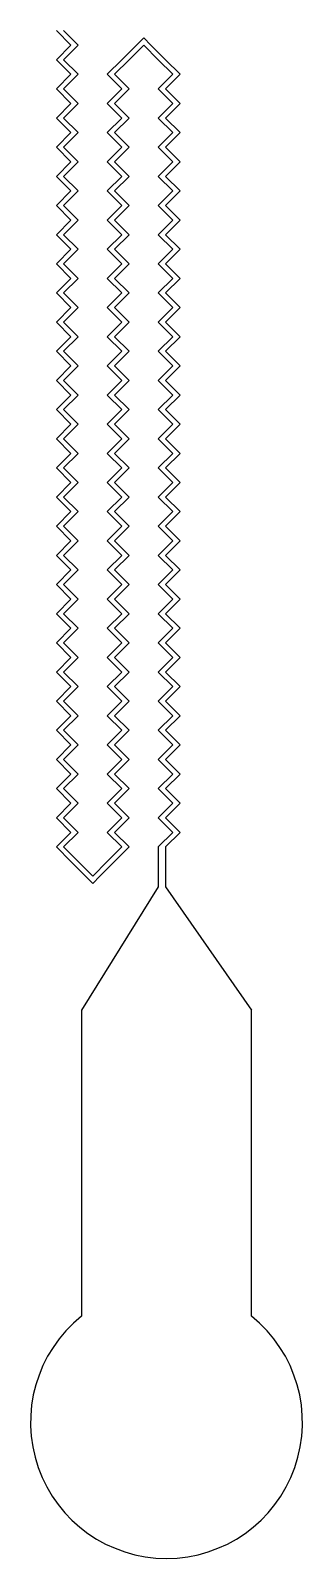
# Model space of a CAD drawing. Header units: millimetres. Extents: x -11718 to 32713, y -13383 to 10646.
# Drawn here: x -2995 to -1395, y -11152 to -2169 of the extents above; entities that cross this region are included whole.
import ezdxf

# ---------------------------------------------------------------- set-up
doc = ezdxf.new("R2010")
doc.units = ezdxf.units.MM
doc.layers.get('0').update_dxf_attribs({"linetype": 'CONTINUOUS', "true_color": 0xffffff})

msp = doc.modelspace()

# ---------------------------------------------------------------- linework, layer by layer
at = {"linetype": 'Continuous'}
for points in [[(-2842.2, -2169.3), (-2756.5, -2255)], [(-2842.2, -2169.3), (-2756.5, -2255)], [(-2842.2, -2169.3), (-2756.5, -2255)], [(-2714.1, -2255), (-2799.8, -2169.3)], [(-2714.1, -2255), (-2799.8, -2169.3)], [(-2714.1, -2255), (-2799.8, -2169.3)], [(-2371.2, -2255), (-2328.8, -2212.5)], [(-2371.2, -2255), (-2328.8, -2212.5)], [(-2371.2, -2255), (-2328.8, -2212.5)], [(-2328.8, -2212.5), (-2286.4, -2255)], [(-2328.8, -2212.5), (-2286.4, -2255)], [(-2328.8, -2212.5), (-2286.4, -2255)], [(-2756.5, -2255), (-2842.2, -2340.7)], [(-2756.5, -2255), (-2842.2, -2340.7)], [(-2756.5, -2255), (-2842.2, -2340.7)], [(-2799.8, -2340.7), (-2714.1, -2255)], [(-2799.8, -2340.7), (-2714.1, -2255)], [(-2799.8, -2340.7), (-2714.1, -2255)], [(-2456.9, -2340.7), (-2371.2, -2255)], [(-2456.9, -2340.7), (-2371.2, -2255)], [(-2456.9, -2340.7), (-2371.2, -2255)], [(-2328.8, -2255), (-2414.5, -2340.7)], [(-2328.8, -2255), (-2414.5, -2340.7)], [(-2328.8, -2255), (-2414.5, -2340.7)], [(-2243.1, -2340.7), (-2328.8, -2255)], [(-2243.1, -2340.7), (-2328.8, -2255)], [(-2243.1, -2340.7), (-2328.8, -2255)], [(-2286.4, -2255), (-2200.7, -2340.7)], [(-2286.4, -2255), (-2200.7, -2340.7)], [(-2286.4, -2255), (-2200.7, -2340.7)], [(-2842.2, -2340.7), (-2756.5, -2426.4)], [(-2842.2, -2340.7), (-2756.5, -2426.4)], [(-2842.2, -2340.7), (-2756.5, -2426.4)], [(-2714.1, -2426.4), (-2799.8, -2340.7)], [(-2714.1, -2426.4), (-2799.8, -2340.7)], [(-2714.1, -2426.4), (-2799.8, -2340.7)], [(-2542.7, -2426.4), (-2456.9, -2340.7)], [(-2542.7, -2426.4), (-2456.9, -2340.7)], [(-2542.7, -2426.4), (-2456.9, -2340.7)], [(-2414.5, -2340.7), (-2500.2, -2426.4)], [(-2414.5, -2340.7), (-2500.2, -2426.4)], [(-2414.5, -2340.7), (-2500.2, -2426.4)], [(-2243.1, -2340.7), (-2157.4, -2426.4)], [(-2243.1, -2340.7), (-2157.4, -2426.4)], [(-2243.1, -2340.7), (-2157.4, -2426.4)], [(-2114.9, -2426.4), (-2200.7, -2340.7)], [(-2114.9, -2426.4), (-2200.7, -2340.7)], [(-2114.9, -2426.4), (-2200.7, -2340.7)], [(-2756.5, -2426.4), (-2842.2, -2512.1)], [(-2756.5, -2426.4), (-2842.2, -2512.1)], [(-2756.5, -2426.4), (-2842.2, -2512.1)], [(-2842.2, -2512.1), (-2756.5, -2597.8)], [(-2842.2, -2512.1), (-2756.5, -2597.8)], [(-2842.2, -2512.1), (-2756.5, -2597.8)], [(-2799.8, -2512.1), (-2714.1, -2426.4)], [(-2799.8, -2512.1), (-2714.1, -2426.4)], [(-2799.8, -2512.1), (-2714.1, -2426.4)], [(-2714.1, -2597.8), (-2799.8, -2512.1)], [(-2714.1, -2597.8), (-2799.8, -2512.1)], [(-2714.1, -2597.8), (-2799.8, -2512.1)], [(-2542.7, -2426.4), (-2456.9, -2512.1)], [(-2542.7, -2426.4), (-2456.9, -2512.1)], [(-2542.7, -2426.4), (-2456.9, -2512.1)], [(-2456.9, -2512.1), (-2542.7, -2597.8)], [(-2456.9, -2512.1), (-2542.7, -2597.8)], [(-2456.9, -2512.1), (-2542.7, -2597.8)], [(-2414.5, -2512.1), (-2500.2, -2426.4)], [(-2414.5, -2512.1), (-2500.2, -2426.4)], [(-2414.5, -2512.1), (-2500.2, -2426.4)], [(-2500.2, -2597.8), (-2414.5, -2512.1)], [(-2500.2, -2597.8), (-2414.5, -2512.1)], [(-2500.2, -2597.8), (-2414.5, -2512.1)], [(-2157.4, -2426.4), (-2243.1, -2512.1)], [(-2157.4, -2426.4), (-2243.1, -2512.1)], [(-2157.4, -2426.4), (-2243.1, -2512.1)], [(-2243.1, -2512.1), (-2157.4, -2597.8)], [(-2243.1, -2512.1), (-2157.4, -2597.8)], [(-2243.1, -2512.1), (-2157.4, -2597.8)], [(-2200.7, -2512.1), (-2114.9, -2426.4)], [(-2200.7, -2512.1), (-2114.9, -2426.4)], [(-2200.7, -2512.1), (-2114.9, -2426.4)], [(-2114.9, -2597.8), (-2200.7, -2512.1)], [(-2114.9, -2597.8), (-2200.7, -2512.1)], [(-2114.9, -2597.8), (-2200.7, -2512.1)], [(-2756.5, -2597.8), (-2842.2, -2683.5)], [(-2756.5, -2597.8), (-2842.2, -2683.5)], [(-2756.5, -2597.8), (-2842.2, -2683.5)], [(-2799.8, -2683.5), (-2714.1, -2597.8)], [(-2799.8, -2683.5), (-2714.1, -2597.8)], [(-2799.8, -2683.5), (-2714.1, -2597.8)], [(-2542.7, -2597.8), (-2456.9, -2683.5)], [(-2542.7, -2597.8), (-2456.9, -2683.5)], [(-2542.7, -2597.8), (-2456.9, -2683.5)], [(-2414.5, -2683.5), (-2500.2, -2597.8)], [(-2414.5, -2683.5), (-2500.2, -2597.8)], [(-2414.5, -2683.5), (-2500.2, -2597.8)], [(-2157.4, -2597.8), (-2243.1, -2683.5)], [(-2157.4, -2597.8), (-2243.1, -2683.5)], [(-2157.4, -2597.8), (-2243.1, -2683.5)], [(-2200.7, -2683.5), (-2114.9, -2597.8)], [(-2200.7, -2683.5), (-2114.9, -2597.8)], [(-2200.7, -2683.5), (-2114.9, -2597.8)], [(-2842.2, -2683.5), (-2756.5, -2769.3)], [(-2842.2, -2683.5), (-2756.5, -2769.3)], [(-2842.2, -2683.5), (-2756.5, -2769.3)], [(-2714.1, -2769.3), (-2799.8, -2683.5)], [(-2714.1, -2769.3), (-2799.8, -2683.5)], [(-2714.1, -2769.3), (-2799.8, -2683.5)], [(-2456.9, -2683.5), (-2542.7, -2769.3)], [(-2456.9, -2683.5), (-2542.7, -2769.3)], [(-2456.9, -2683.5), (-2542.7, -2769.3)], [(-2500.2, -2769.3), (-2414.5, -2683.5)], [(-2500.2, -2769.3), (-2414.5, -2683.5)], [(-2500.2, -2769.3), (-2414.5, -2683.5)], [(-2243.1, -2683.5), (-2157.4, -2769.3)], [(-2243.1, -2683.5), (-2157.4, -2769.3)], [(-2243.1, -2683.5), (-2157.4, -2769.3)], [(-2114.9, -2769.3), (-2200.7, -2683.5)], [(-2114.9, -2769.3), (-2200.7, -2683.5)], [(-2114.9, -2769.3), (-2200.7, -2683.5)], [(-2756.5, -2769.3), (-2842.2, -2855)], [(-2756.5, -2769.3), (-2842.2, -2855)], [(-2756.5, -2769.3), (-2842.2, -2855)], [(-2799.8, -2855), (-2714.1, -2769.3)], [(-2799.8, -2855), (-2714.1, -2769.3)], [(-2799.8, -2855), (-2714.1, -2769.3)], [(-2542.7, -2769.3), (-2456.9, -2855)], [(-2542.7, -2769.3), (-2456.9, -2855)], [(-2542.7, -2769.3), (-2456.9, -2855)], [(-2414.5, -2855), (-2500.2, -2769.3)], [(-2414.5, -2855), (-2500.2, -2769.3)], [(-2414.5, -2855), (-2500.2, -2769.3)], [(-2157.4, -2769.3), (-2243.1, -2855)], [(-2157.4, -2769.3), (-2243.1, -2855)], [(-2157.4, -2769.3), (-2243.1, -2855)], [(-2200.7, -2855), (-2114.9, -2769.3)], [(-2200.7, -2855), (-2114.9, -2769.3)], [(-2200.7, -2855), (-2114.9, -2769.3)], [(-2842.2, -2855), (-2756.5, -2940.7)], [(-2842.2, -2855), (-2756.5, -2940.7)], [(-2842.2, -2855), (-2756.5, -2940.7)], [(-2714.1, -2940.7), (-2799.8, -2855)], [(-2714.1, -2940.7), (-2799.8, -2855)], [(-2714.1, -2940.7), (-2799.8, -2855)], [(-2456.9, -2855), (-2542.7, -2940.7)], [(-2456.9, -2855), (-2542.7, -2940.7)], [(-2456.9, -2855), (-2542.7, -2940.7)], [(-2500.2, -2940.7), (-2414.5, -2855)], [(-2500.2, -2940.7), (-2414.5, -2855)], [(-2500.2, -2940.7), (-2414.5, -2855)], [(-2243.1, -2855), (-2157.4, -2940.7)], [(-2243.1, -2855), (-2157.4, -2940.7)], [(-2243.1, -2855), (-2157.4, -2940.7)], [(-2114.9, -2940.7), (-2200.7, -2855)], [(-2114.9, -2940.7), (-2200.7, -2855)], [(-2114.9, -2940.7), (-2200.7, -2855)], [(-2756.5, -2940.7), (-2842.2, -3026.4)], [(-2756.5, -2940.7), (-2842.2, -3026.4)], [(-2756.5, -2940.7), (-2842.2, -3026.4)], [(-2799.8, -3026.4), (-2714.1, -2940.7)], [(-2799.8, -3026.4), (-2714.1, -2940.7)], [(-2799.8, -3026.4), (-2714.1, -2940.7)], [(-2542.7, -2940.7), (-2456.9, -3026.4)], [(-2542.7, -2940.7), (-2456.9, -3026.4)], [(-2542.7, -2940.7), (-2456.9, -3026.4)], [(-2414.5, -3026.4), (-2500.2, -2940.7)], [(-2414.5, -3026.4), (-2500.2, -2940.7)], [(-2414.5, -3026.4), (-2500.2, -2940.7)], [(-2157.4, -2940.7), (-2243.1, -3026.4)], [(-2157.4, -2940.7), (-2243.1, -3026.4)], [(-2157.4, -2940.7), (-2243.1, -3026.4)], [(-2200.7, -3026.4), (-2114.9, -2940.7)], [(-2200.7, -3026.4), (-2114.9, -2940.7)], [(-2200.7, -3026.4), (-2114.9, -2940.7)], [(-2842.2, -3026.4), (-2756.5, -3112.1)], [(-2842.2, -3026.4), (-2756.5, -3112.1)], [(-2842.2, -3026.4), (-2756.5, -3112.1)], [(-2714.1, -3112.1), (-2799.8, -3026.4)], [(-2714.1, -3112.1), (-2799.8, -3026.4)], [(-2714.1, -3112.1), (-2799.8, -3026.4)], [(-2456.9, -3026.4), (-2542.7, -3112.1)], [(-2456.9, -3026.4), (-2542.7, -3112.1)], [(-2456.9, -3026.4), (-2542.7, -3112.1)], [(-2500.2, -3112.1), (-2414.5, -3026.4)], [(-2500.2, -3112.1), (-2414.5, -3026.4)], [(-2500.2, -3112.1), (-2414.5, -3026.4)], [(-2243.1, -3026.4), (-2157.4, -3112.1)], [(-2243.1, -3026.4), (-2157.4, -3112.1)], [(-2243.1, -3026.4), (-2157.4, -3112.1)], [(-2114.9, -3112.1), (-2200.7, -3026.4)], [(-2114.9, -3112.1), (-2200.7, -3026.4)], [(-2114.9, -3112.1), (-2200.7, -3026.4)], [(-2756.5, -3112.1), (-2842.2, -3197.8)], [(-2756.5, -3112.1), (-2842.2, -3197.8)], [(-2756.5, -3112.1), (-2842.2, -3197.8)], [(-2799.8, -3197.8), (-2714.1, -3112.1)], [(-2799.8, -3197.8), (-2714.1, -3112.1)], [(-2799.8, -3197.8), (-2714.1, -3112.1)], [(-2542.7, -3112.1), (-2456.9, -3197.8)], [(-2542.7, -3112.1), (-2456.9, -3197.8)], [(-2542.7, -3112.1), (-2456.9, -3197.8)], [(-2414.5, -3197.8), (-2500.2, -3112.1)], [(-2414.5, -3197.8), (-2500.2, -3112.1)], [(-2414.5, -3197.8), (-2500.2, -3112.1)], [(-2157.4, -3112.1), (-2243.1, -3197.8)], [(-2157.4, -3112.1), (-2243.1, -3197.8)], [(-2157.4, -3112.1), (-2243.1, -3197.8)], [(-2200.7, -3197.8), (-2114.9, -3112.1)], [(-2200.7, -3197.8), (-2114.9, -3112.1)], [(-2200.7, -3197.8), (-2114.9, -3112.1)], [(-2842.2, -3197.8), (-2756.5, -3283.5)], [(-2842.2, -3197.8), (-2756.5, -3283.5)], [(-2842.2, -3197.8), (-2756.5, -3283.5)], [(-2714.1, -3283.5), (-2799.8, -3197.8)], [(-2714.1, -3283.5), (-2799.8, -3197.8)], [(-2714.1, -3283.5), (-2799.8, -3197.8)], [(-2456.9, -3197.8), (-2542.7, -3283.5)], [(-2456.9, -3197.8), (-2542.7, -3283.5)], [(-2456.9, -3197.8), (-2542.7, -3283.5)], [(-2500.2, -3283.5), (-2414.5, -3197.8)], [(-2500.2, -3283.5), (-2414.5, -3197.8)], [(-2500.2, -3283.5), (-2414.5, -3197.8)], [(-2243.1, -3197.8), (-2157.4, -3283.5)], [(-2243.1, -3197.8), (-2157.4, -3283.5)], [(-2243.1, -3197.8), (-2157.4, -3283.5)], [(-2114.9, -3283.5), (-2200.7, -3197.8)], [(-2114.9, -3283.5), (-2200.7, -3197.8)], [(-2114.9, -3283.5), (-2200.7, -3197.8)], [(-2756.5, -3283.5), (-2842.2, -3369.3)], [(-2756.5, -3283.5), (-2842.2, -3369.3)], [(-2756.5, -3283.5), (-2842.2, -3369.3)], [(-2799.8, -3369.3), (-2714.1, -3283.5)], [(-2799.8, -3369.3), (-2714.1, -3283.5)], [(-2799.8, -3369.3), (-2714.1, -3283.5)], [(-2542.7, -3283.5), (-2456.9, -3369.3)], [(-2542.7, -3283.5), (-2456.9, -3369.3)], [(-2542.7, -3283.5), (-2456.9, -3369.3)], [(-2414.5, -3369.3), (-2500.2, -3283.5)], [(-2414.5, -3369.3), (-2500.2, -3283.5)], [(-2414.5, -3369.3), (-2500.2, -3283.5)], [(-2157.4, -3283.5), (-2243.1, -3369.3)], [(-2157.4, -3283.5), (-2243.1, -3369.3)], [(-2157.4, -3283.5), (-2243.1, -3369.3)], [(-2200.7, -3369.3), (-2114.9, -3283.5)], [(-2200.7, -3369.3), (-2114.9, -3283.5)], [(-2200.7, -3369.3), (-2114.9, -3283.5)], [(-2842.2, -3369.3), (-2756.5, -3455)], [(-2842.2, -3369.3), (-2756.5, -3455)], [(-2842.2, -3369.3), (-2756.5, -3455)], [(-2714.1, -3455), (-2799.8, -3369.3)], [(-2714.1, -3455), (-2799.8, -3369.3)], [(-2714.1, -3455), (-2799.8, -3369.3)], [(-2456.9, -3369.3), (-2542.7, -3455)], [(-2456.9, -3369.3), (-2542.7, -3455)], [(-2456.9, -3369.3), (-2542.7, -3455)], [(-2500.2, -3455), (-2414.5, -3369.3)], [(-2500.2, -3455), (-2414.5, -3369.3)], [(-2500.2, -3455), (-2414.5, -3369.3)], [(-2243.1, -3369.3), (-2157.4, -3455)], [(-2243.1, -3369.3), (-2157.4, -3455)], [(-2243.1, -3369.3), (-2157.4, -3455)], [(-2114.9, -3455), (-2200.7, -3369.3)], [(-2114.9, -3455), (-2200.7, -3369.3)], [(-2114.9, -3455), (-2200.7, -3369.3)], [(-2756.5, -3455), (-2842.2, -3540.7)], [(-2756.5, -3455), (-2842.2, -3540.7)], [(-2756.5, -3455), (-2842.2, -3540.7)], [(-2799.8, -3540.7), (-2714.1, -3455)], [(-2799.8, -3540.7), (-2714.1, -3455)], [(-2799.8, -3540.7), (-2714.1, -3455)], [(-2542.7, -3455), (-2456.9, -3540.7)], [(-2542.7, -3455), (-2456.9, -3540.7)], [(-2542.7, -3455), (-2456.9, -3540.7)], [(-2414.5, -3540.7), (-2500.2, -3455)], [(-2414.5, -3540.7), (-2500.2, -3455)], [(-2414.5, -3540.7), (-2500.2, -3455)], [(-2157.4, -3455), (-2243.1, -3540.7)], [(-2157.4, -3455), (-2243.1, -3540.7)], [(-2157.4, -3455), (-2243.1, -3540.7)], [(-2200.7, -3540.7), (-2114.9, -3455)], [(-2200.7, -3540.7), (-2114.9, -3455)], [(-2200.7, -3540.7), (-2114.9, -3455)], [(-2842.2, -3540.7), (-2756.5, -3626.4)], [(-2842.2, -3540.7), (-2756.5, -3626.4)], [(-2842.2, -3540.7), (-2756.5, -3626.4)], [(-2714.1, -3626.4), (-2799.8, -3540.7)], [(-2714.1, -3626.4), (-2799.8, -3540.7)], [(-2714.1, -3626.4), (-2799.8, -3540.7)], [(-2456.9, -3540.7), (-2542.7, -3626.4)], [(-2456.9, -3540.7), (-2542.7, -3626.4)], [(-2456.9, -3540.7), (-2542.7, -3626.4)], [(-2500.2, -3626.4), (-2414.5, -3540.7)], [(-2500.2, -3626.4), (-2414.5, -3540.7)], [(-2500.2, -3626.4), (-2414.5, -3540.7)], [(-2243.1, -3540.7), (-2157.4, -3626.4)], [(-2243.1, -3540.7), (-2157.4, -3626.4)], [(-2243.1, -3540.7), (-2157.4, -3626.4)], [(-2114.9, -3626.4), (-2200.7, -3540.7)], [(-2114.9, -3626.4), (-2200.7, -3540.7)], [(-2114.9, -3626.4), (-2200.7, -3540.7)], [(-2756.5, -3626.4), (-2842.2, -3712.1)], [(-2756.5, -3626.4), (-2842.2, -3712.1)], [(-2756.5, -3626.4), (-2842.2, -3712.1)], [(-2799.8, -3712.1), (-2714.1, -3626.4)], [(-2799.8, -3712.1), (-2714.1, -3626.4)], [(-2799.8, -3712.1), (-2714.1, -3626.4)], [(-2542.7, -3626.4), (-2456.9, -3712.1)], [(-2542.7, -3626.4), (-2456.9, -3712.1)], [(-2542.7, -3626.4), (-2456.9, -3712.1)], [(-2414.5, -3712.1), (-2500.2, -3626.4)], [(-2414.5, -3712.1), (-2500.2, -3626.4)], [(-2414.5, -3712.1), (-2500.2, -3626.4)], [(-2157.4, -3626.4), (-2243.1, -3712.1)], [(-2157.4, -3626.4), (-2243.1, -3712.1)], [(-2157.4, -3626.4), (-2243.1, -3712.1)], [(-2200.7, -3712.1), (-2114.9, -3626.4)], [(-2200.7, -3712.1), (-2114.9, -3626.4)], [(-2200.7, -3712.1), (-2114.9, -3626.4)], [(-2842.2, -3712.1), (-2756.5, -3797.8)], [(-2842.2, -3712.1), (-2756.5, -3797.8)], [(-2842.2, -3712.1), (-2756.5, -3797.8)], [(-2714.1, -3797.8), (-2799.8, -3712.1)], [(-2714.1, -3797.8), (-2799.8, -3712.1)], [(-2714.1, -3797.8), (-2799.8, -3712.1)], [(-2456.9, -3712.1), (-2542.7, -3797.8)], [(-2456.9, -3712.1), (-2542.7, -3797.8)], [(-2456.9, -3712.1), (-2542.7, -3797.8)], [(-2500.2, -3797.8), (-2414.5, -3712.1)], [(-2500.2, -3797.8), (-2414.5, -3712.1)], [(-2500.2, -3797.8), (-2414.5, -3712.1)], [(-2243.1, -3712.1), (-2157.4, -3797.8)], [(-2243.1, -3712.1), (-2157.4, -3797.8)], [(-2243.1, -3712.1), (-2157.4, -3797.8)], [(-2114.9, -3797.8), (-2200.7, -3712.1)], [(-2114.9, -3797.8), (-2200.7, -3712.1)], [(-2114.9, -3797.8), (-2200.7, -3712.1)], [(-2756.5, -3797.8), (-2842.2, -3883.5)], [(-2756.5, -3797.8), (-2842.2, -3883.5)], [(-2756.5, -3797.8), (-2842.2, -3883.5)], [(-2799.8, -3883.5), (-2714.1, -3797.8)], [(-2799.8, -3883.5), (-2714.1, -3797.8)], [(-2799.8, -3883.5), (-2714.1, -3797.8)], [(-2542.7, -3797.8), (-2456.9, -3883.5)], [(-2542.7, -3797.8), (-2456.9, -3883.5)], [(-2542.7, -3797.8), (-2456.9, -3883.5)], [(-2414.5, -3883.5), (-2500.2, -3797.8)], [(-2414.5, -3883.5), (-2500.2, -3797.8)], [(-2414.5, -3883.5), (-2500.2, -3797.8)], [(-2157.4, -3797.8), (-2243.1, -3883.5)], [(-2157.4, -3797.8), (-2243.1, -3883.5)], [(-2157.4, -3797.8), (-2243.1, -3883.5)], [(-2200.7, -3883.5), (-2114.9, -3797.8)], [(-2200.7, -3883.5), (-2114.9, -3797.8)], [(-2200.7, -3883.5), (-2114.9, -3797.8)], [(-2842.2, -3883.5), (-2756.5, -3969.3)], [(-2842.2, -3883.5), (-2756.5, -3969.3)], [(-2842.2, -3883.5), (-2756.5, -3969.3)], [(-2714.1, -3969.3), (-2799.8, -3883.5)], [(-2714.1, -3969.3), (-2799.8, -3883.5)], [(-2714.1, -3969.3), (-2799.8, -3883.5)], [(-2456.9, -3883.5), (-2542.7, -3969.3)], [(-2456.9, -3883.5), (-2542.7, -3969.3)], [(-2456.9, -3883.5), (-2542.7, -3969.3)], [(-2500.2, -3969.3), (-2414.5, -3883.5)], [(-2500.2, -3969.3), (-2414.5, -3883.5)], [(-2500.2, -3969.3), (-2414.5, -3883.5)], [(-2243.1, -3883.5), (-2157.4, -3969.3)], [(-2243.1, -3883.5), (-2157.4, -3969.3)], [(-2243.1, -3883.5), (-2157.4, -3969.3)], [(-2114.9, -3969.3), (-2200.7, -3883.5)], [(-2114.9, -3969.3), (-2200.7, -3883.5)], [(-2114.9, -3969.3), (-2200.7, -3883.5)], [(-2756.5, -3969.3), (-2842.2, -4055)], [(-2756.5, -3969.3), (-2842.2, -4055)], [(-2756.5, -3969.3), (-2842.2, -4055)], [(-2799.8, -4055), (-2714.1, -3969.3)], [(-2799.8, -4055), (-2714.1, -3969.3)], [(-2799.8, -4055), (-2714.1, -3969.3)], [(-2542.7, -3969.3), (-2456.9, -4055)], [(-2542.7, -3969.3), (-2456.9, -4055)], [(-2542.7, -3969.3), (-2456.9, -4055)], [(-2414.5, -4055), (-2500.2, -3969.3)], [(-2414.5, -4055), (-2500.2, -3969.3)], [(-2414.5, -4055), (-2500.2, -3969.3)], [(-2157.4, -3969.3), (-2243.1, -4055)], [(-2157.4, -3969.3), (-2243.1, -4055)], [(-2157.4, -3969.3), (-2243.1, -4055)], [(-2200.7, -4055), (-2114.9, -3969.3)], [(-2200.7, -4055), (-2114.9, -3969.3)], [(-2200.7, -4055), (-2114.9, -3969.3)], [(-2842.2, -4055), (-2756.5, -4140.7)], [(-2842.2, -4055), (-2756.5, -4140.7)], [(-2842.2, -4055), (-2756.5, -4140.7)], [(-2714.1, -4140.7), (-2799.8, -4055)], [(-2714.1, -4140.7), (-2799.8, -4055)], [(-2714.1, -4140.7), (-2799.8, -4055)], [(-2456.9, -4055), (-2542.7, -4140.7)], [(-2456.9, -4055), (-2542.7, -4140.7)], [(-2456.9, -4055), (-2542.7, -4140.7)], [(-2500.2, -4140.7), (-2414.5, -4055)], [(-2500.2, -4140.7), (-2414.5, -4055)], [(-2500.2, -4140.7), (-2414.5, -4055)], [(-2243.1, -4055), (-2157.4, -4140.7)], [(-2243.1, -4055), (-2157.4, -4140.7)], [(-2243.1, -4055), (-2157.4, -4140.7)], [(-2114.9, -4140.7), (-2200.7, -4055)], [(-2114.9, -4140.7), (-2200.7, -4055)], [(-2114.9, -4140.7), (-2200.7, -4055)], [(-2756.5, -4140.7), (-2842.2, -4226.4)], [(-2756.5, -4140.7), (-2842.2, -4226.4)], [(-2756.5, -4140.7), (-2842.2, -4226.4)], [(-2799.8, -4226.4), (-2714.1, -4140.7)], [(-2799.8, -4226.4), (-2714.1, -4140.7)], [(-2799.8, -4226.4), (-2714.1, -4140.7)], [(-2542.7, -4140.7), (-2456.9, -4226.4)], [(-2542.7, -4140.7), (-2456.9, -4226.4)], [(-2542.7, -4140.7), (-2456.9, -4226.4)], [(-2414.5, -4226.4), (-2500.2, -4140.7)], [(-2414.5, -4226.4), (-2500.2, -4140.7)], [(-2414.5, -4226.4), (-2500.2, -4140.7)], [(-2157.4, -4140.7), (-2243.1, -4226.4)], [(-2157.4, -4140.7), (-2243.1, -4226.4)], [(-2157.4, -4140.7), (-2243.1, -4226.4)], [(-2200.7, -4226.4), (-2114.9, -4140.7)], [(-2200.7, -4226.4), (-2114.9, -4140.7)], [(-2200.7, -4226.4), (-2114.9, -4140.7)], [(-2842.2, -4226.4), (-2756.5, -4312.1)], [(-2842.2, -4226.4), (-2756.5, -4312.1)], [(-2842.2, -4226.4), (-2756.5, -4312.1)], [(-2714.1, -4312.1), (-2799.8, -4226.4)], [(-2714.1, -4312.1), (-2799.8, -4226.4)], [(-2714.1, -4312.1), (-2799.8, -4226.4)], [(-2456.9, -4226.4), (-2542.7, -4312.1)], [(-2456.9, -4226.4), (-2542.7, -4312.1)], [(-2456.9, -4226.4), (-2542.7, -4312.1)], [(-2500.2, -4312.1), (-2414.5, -4226.4)], [(-2500.2, -4312.1), (-2414.5, -4226.4)], [(-2500.2, -4312.1), (-2414.5, -4226.4)], [(-2243.1, -4226.4), (-2157.4, -4312.1)], [(-2243.1, -4226.4), (-2157.4, -4312.1)], [(-2243.1, -4226.4), (-2157.4, -4312.1)], [(-2114.9, -4312.1), (-2200.7, -4226.4)], [(-2114.9, -4312.1), (-2200.7, -4226.4)], [(-2114.9, -4312.1), (-2200.7, -4226.4)], [(-2756.5, -4312.1), (-2842.2, -4397.8)], [(-2756.5, -4312.1), (-2842.2, -4397.8)], [(-2756.5, -4312.1), (-2842.2, -4397.8)], [(-2842.2, -4397.8), (-2756.5, -4483.5)], [(-2842.2, -4397.8), (-2756.5, -4483.5)], [(-2842.2, -4397.8), (-2756.5, -4483.5)], [(-2799.8, -4397.8), (-2714.1, -4312.1)], [(-2799.8, -4397.8), (-2714.1, -4312.1)], [(-2799.8, -4397.8), (-2714.1, -4312.1)], [(-2714.1, -4483.5), (-2799.8, -4397.8)], [(-2714.1, -4483.5), (-2799.8, -4397.8)], [(-2714.1, -4483.5), (-2799.8, -4397.8)], [(-2542.7, -4312.1), (-2456.9, -4397.8)], [(-2542.7, -4312.1), (-2456.9, -4397.8)], [(-2542.7, -4312.1), (-2456.9, -4397.8)], [(-2456.9, -4397.8), (-2542.7, -4483.5)], [(-2456.9, -4397.8), (-2542.7, -4483.5)], [(-2456.9, -4397.8), (-2542.7, -4483.5)], [(-2414.5, -4397.8), (-2500.2, -4312.1)], [(-2414.5, -4397.8), (-2500.2, -4312.1)], [(-2414.5, -4397.8), (-2500.2, -4312.1)], [(-2500.2, -4483.5), (-2414.5, -4397.8)], [(-2500.2, -4483.5), (-2414.5, -4397.8)], [(-2500.2, -4483.5), (-2414.5, -4397.8)], [(-2157.4, -4312.1), (-2243.1, -4397.8)], [(-2157.4, -4312.1), (-2243.1, -4397.8)], [(-2157.4, -4312.1), (-2243.1, -4397.8)], [(-2243.1, -4397.8), (-2157.4, -4483.5)], [(-2243.1, -4397.8), (-2157.4, -4483.5)], [(-2243.1, -4397.8), (-2157.4, -4483.5)], [(-2200.7, -4397.8), (-2114.9, -4312.1)], [(-2200.7, -4397.8), (-2114.9, -4312.1)], [(-2200.7, -4397.8), (-2114.9, -4312.1)], [(-2114.9, -4483.5), (-2200.7, -4397.8)], [(-2114.9, -4483.5), (-2200.7, -4397.8)], [(-2114.9, -4483.5), (-2200.7, -4397.8)], [(-2756.5, -4483.5), (-2842.2, -4569.3)], [(-2756.5, -4483.5), (-2842.2, -4569.3)], [(-2756.5, -4483.5), (-2842.2, -4569.3)], [(-2799.8, -4569.3), (-2714.1, -4483.5)], [(-2799.8, -4569.3), (-2714.1, -4483.5)], [(-2799.8, -4569.3), (-2714.1, -4483.5)], [(-2542.7, -4483.5), (-2456.9, -4569.3)], [(-2542.7, -4483.5), (-2456.9, -4569.3)], [(-2542.7, -4483.5), (-2456.9, -4569.3)], [(-2414.5, -4569.3), (-2500.2, -4483.5)], [(-2414.5, -4569.3), (-2500.2, -4483.5)], [(-2414.5, -4569.3), (-2500.2, -4483.5)], [(-2157.4, -4483.5), (-2243.1, -4569.3)], [(-2157.4, -4483.5), (-2243.1, -4569.3)], [(-2157.4, -4483.5), (-2243.1, -4569.3)], [(-2200.7, -4569.3), (-2114.9, -4483.5)], [(-2200.7, -4569.3), (-2114.9, -4483.5)], [(-2200.7, -4569.3), (-2114.9, -4483.5)], [(-2842.2, -4569.3), (-2756.5, -4655)], [(-2842.2, -4569.3), (-2756.5, -4655)], [(-2842.2, -4569.3), (-2756.5, -4655)], [(-2714.1, -4655), (-2799.8, -4569.3)], [(-2714.1, -4655), (-2799.8, -4569.3)], [(-2714.1, -4655), (-2799.8, -4569.3)], [(-2456.9, -4569.3), (-2542.7, -4655)], [(-2456.9, -4569.3), (-2542.7, -4655)], [(-2456.9, -4569.3), (-2542.7, -4655)], [(-2500.2, -4655), (-2414.5, -4569.3)], [(-2500.2, -4655), (-2414.5, -4569.3)], [(-2500.2, -4655), (-2414.5, -4569.3)], [(-2243.1, -4569.3), (-2157.4, -4655)], [(-2243.1, -4569.3), (-2157.4, -4655)], [(-2243.1, -4569.3), (-2157.4, -4655)], [(-2114.9, -4655), (-2200.7, -4569.3)], [(-2114.9, -4655), (-2200.7, -4569.3)], [(-2114.9, -4655), (-2200.7, -4569.3)], [(-2756.5, -4655), (-2842.2, -4740.7)], [(-2756.5, -4655), (-2842.2, -4740.7)], [(-2756.5, -4655), (-2842.2, -4740.7)], [(-2799.8, -4740.7), (-2714.1, -4655)], [(-2799.8, -4740.7), (-2714.1, -4655)], [(-2799.8, -4740.7), (-2714.1, -4655)], [(-2542.7, -4655), (-2456.9, -4740.7)], [(-2542.7, -4655), (-2456.9, -4740.7)], [(-2542.7, -4655), (-2456.9, -4740.7)], [(-2414.5, -4740.7), (-2500.2, -4655)], [(-2414.5, -4740.7), (-2500.2, -4655)], [(-2414.5, -4740.7), (-2500.2, -4655)], [(-2157.4, -4655), (-2243.1, -4740.7)], [(-2157.4, -4655), (-2243.1, -4740.7)], [(-2157.4, -4655), (-2243.1, -4740.7)], [(-2200.7, -4740.7), (-2114.9, -4655)], [(-2200.7, -4740.7), (-2114.9, -4655)], [(-2200.7, -4740.7), (-2114.9, -4655)], [(-2842.2, -4740.7), (-2756.5, -4826.4)], [(-2842.2, -4740.7), (-2756.5, -4826.4)], [(-2842.2, -4740.7), (-2756.5, -4826.4)], [(-2714.1, -4826.4), (-2799.8, -4740.7)], [(-2714.1, -4826.4), (-2799.8, -4740.7)], [(-2714.1, -4826.4), (-2799.8, -4740.7)], [(-2456.9, -4740.7), (-2542.7, -4826.4)], [(-2456.9, -4740.7), (-2542.7, -4826.4)], [(-2456.9, -4740.7), (-2542.7, -4826.4)], [(-2500.2, -4826.4), (-2414.5, -4740.7)], [(-2500.2, -4826.4), (-2414.5, -4740.7)], [(-2500.2, -4826.4), (-2414.5, -4740.7)], [(-2243.1, -4740.7), (-2157.4, -4826.4)], [(-2243.1, -4740.7), (-2157.4, -4826.4)], [(-2243.1, -4740.7), (-2157.4, -4826.4)], [(-2114.9, -4826.4), (-2200.7, -4740.7)], [(-2114.9, -4826.4), (-2200.7, -4740.7)], [(-2114.9, -4826.4), (-2200.7, -4740.7)], [(-2756.5, -4826.4), (-2842.2, -4912.1)], [(-2756.5, -4826.4), (-2842.2, -4912.1)], [(-2756.5, -4826.4), (-2842.2, -4912.1)], [(-2799.8, -4912.1), (-2714.1, -4826.4)], [(-2799.8, -4912.1), (-2714.1, -4826.4)], [(-2799.8, -4912.1), (-2714.1, -4826.4)], [(-2542.7, -4826.4), (-2456.9, -4912.1)], [(-2542.7, -4826.4), (-2456.9, -4912.1)], [(-2542.7, -4826.4), (-2456.9, -4912.1)], [(-2414.5, -4912.1), (-2500.2, -4826.4)], [(-2414.5, -4912.1), (-2500.2, -4826.4)], [(-2414.5, -4912.1), (-2500.2, -4826.4)], [(-2157.4, -4826.4), (-2243.1, -4912.1)], [(-2157.4, -4826.4), (-2243.1, -4912.1)], [(-2157.4, -4826.4), (-2243.1, -4912.1)], [(-2200.7, -4912.1), (-2114.9, -4826.4)], [(-2200.7, -4912.1), (-2114.9, -4826.4)], [(-2200.7, -4912.1), (-2114.9, -4826.4)], [(-2842.2, -4912.1), (-2756.5, -4997.8)], [(-2842.2, -4912.1), (-2756.5, -4997.8)], [(-2842.2, -4912.1), (-2756.5, -4997.8)], [(-2714.1, -4997.8), (-2799.8, -4912.1)], [(-2714.1, -4997.8), (-2799.8, -4912.1)], [(-2714.1, -4997.8), (-2799.8, -4912.1)], [(-2456.9, -4912.1), (-2542.7, -4997.8)], [(-2456.9, -4912.1), (-2542.7, -4997.8)], [(-2456.9, -4912.1), (-2542.7, -4997.8)], [(-2500.2, -4997.8), (-2414.5, -4912.1)], [(-2500.2, -4997.8), (-2414.5, -4912.1)], [(-2500.2, -4997.8), (-2414.5, -4912.1)], [(-2243.1, -4912.1), (-2157.4, -4997.8)], [(-2243.1, -4912.1), (-2157.4, -4997.8)], [(-2243.1, -4912.1), (-2157.4, -4997.8)], [(-2114.9, -4997.8), (-2200.7, -4912.1)], [(-2114.9, -4997.8), (-2200.7, -4912.1)], [(-2114.9, -4997.8), (-2200.7, -4912.1)], [(-2756.5, -4997.8), (-2842.2, -5083.5)], [(-2756.5, -4997.8), (-2842.2, -5083.5)], [(-2756.5, -4997.8), (-2842.2, -5083.5)], [(-2799.8, -5083.5), (-2714.1, -4997.8)], [(-2799.8, -5083.5), (-2714.1, -4997.8)], [(-2799.8, -5083.5), (-2714.1, -4997.8)], [(-2542.7, -4997.8), (-2456.9, -5083.5)], [(-2542.7, -4997.8), (-2456.9, -5083.5)], [(-2542.7, -4997.8), (-2456.9, -5083.5)], [(-2414.5, -5083.5), (-2500.2, -4997.8)], [(-2414.5, -5083.5), (-2500.2, -4997.8)], [(-2414.5, -5083.5), (-2500.2, -4997.8)], [(-2157.4, -4997.8), (-2243.1, -5083.5)], [(-2157.4, -4997.8), (-2243.1, -5083.5)], [(-2157.4, -4997.8), (-2243.1, -5083.5)], [(-2200.7, -5083.5), (-2114.9, -4997.8)], [(-2200.7, -5083.5), (-2114.9, -4997.8)], [(-2200.7, -5083.5), (-2114.9, -4997.8)], [(-2842.2, -5083.5), (-2756.5, -5169.3)], [(-2842.2, -5083.5), (-2756.5, -5169.3)], [(-2842.2, -5083.5), (-2756.5, -5169.3)], [(-2714.1, -5169.3), (-2799.8, -5083.5)], [(-2714.1, -5169.3), (-2799.8, -5083.5)], [(-2714.1, -5169.3), (-2799.8, -5083.5)], [(-2456.9, -5083.5), (-2542.7, -5169.3)], [(-2456.9, -5083.5), (-2542.7, -5169.3)], [(-2456.9, -5083.5), (-2542.7, -5169.3)], [(-2500.2, -5169.3), (-2414.5, -5083.5)], [(-2500.2, -5169.3), (-2414.5, -5083.5)], [(-2500.2, -5169.3), (-2414.5, -5083.5)], [(-2243.1, -5083.5), (-2157.4, -5169.3)], [(-2243.1, -5083.5), (-2157.4, -5169.3)], [(-2243.1, -5083.5), (-2157.4, -5169.3)], [(-2114.9, -5169.3), (-2200.7, -5083.5)], [(-2114.9, -5169.3), (-2200.7, -5083.5)], [(-2114.9, -5169.3), (-2200.7, -5083.5)], [(-2756.5, -5169.3), (-2842.2, -5255)], [(-2756.5, -5169.3), (-2842.2, -5255)], [(-2756.5, -5169.3), (-2842.2, -5255)], [(-2799.8, -5255), (-2714.1, -5169.3)], [(-2799.8, -5255), (-2714.1, -5169.3)], [(-2799.8, -5255), (-2714.1, -5169.3)], [(-2542.7, -5169.3), (-2456.9, -5255)], [(-2542.7, -5169.3), (-2456.9, -5255)], [(-2542.7, -5169.3), (-2456.9, -5255)], [(-2414.5, -5255), (-2500.2, -5169.3)], [(-2414.5, -5255), (-2500.2, -5169.3)], [(-2414.5, -5255), (-2500.2, -5169.3)], [(-2157.4, -5169.3), (-2243.1, -5255)], [(-2157.4, -5169.3), (-2243.1, -5255)], [(-2157.4, -5169.3), (-2243.1, -5255)], [(-2200.7, -5255), (-2114.9, -5169.3)], [(-2200.7, -5255), (-2114.9, -5169.3)], [(-2200.7, -5255), (-2114.9, -5169.3)], [(-2842.2, -5255), (-2756.5, -5340.7)], [(-2842.2, -5255), (-2756.5, -5340.7)], [(-2842.2, -5255), (-2756.5, -5340.7)], [(-2714.1, -5340.7), (-2799.8, -5255)], [(-2714.1, -5340.7), (-2799.8, -5255)], [(-2714.1, -5340.7), (-2799.8, -5255)], [(-2456.9, -5255), (-2542.7, -5340.7)], [(-2456.9, -5255), (-2542.7, -5340.7)], [(-2456.9, -5255), (-2542.7, -5340.7)], [(-2500.2, -5340.7), (-2414.5, -5255)], [(-2500.2, -5340.7), (-2414.5, -5255)], [(-2500.2, -5340.7), (-2414.5, -5255)], [(-2243.1, -5255), (-2157.4, -5340.7)], [(-2243.1, -5255), (-2157.4, -5340.7)], [(-2243.1, -5255), (-2157.4, -5340.7)], [(-2114.9, -5340.7), (-2200.7, -5255)], [(-2114.9, -5340.7), (-2200.7, -5255)], [(-2114.9, -5340.7), (-2200.7, -5255)], [(-2756.5, -5340.7), (-2842.2, -5426.4)], [(-2756.5, -5340.7), (-2842.2, -5426.4)], [(-2756.5, -5340.7), (-2842.2, -5426.4)], [(-2799.8, -5426.4), (-2714.1, -5340.7)], [(-2799.8, -5426.4), (-2714.1, -5340.7)], [(-2799.8, -5426.4), (-2714.1, -5340.7)], [(-2542.7, -5340.7), (-2456.9, -5426.4)], [(-2542.7, -5340.7), (-2456.9, -5426.4)], [(-2542.7, -5340.7), (-2456.9, -5426.4)], [(-2414.5, -5426.4), (-2500.2, -5340.7)], [(-2414.5, -5426.4), (-2500.2, -5340.7)], [(-2414.5, -5426.4), (-2500.2, -5340.7)], [(-2157.4, -5340.7), (-2243.1, -5426.4)], [(-2157.4, -5340.7), (-2243.1, -5426.4)], [(-2157.4, -5340.7), (-2243.1, -5426.4)], [(-2200.7, -5426.4), (-2114.9, -5340.7)], [(-2200.7, -5426.4), (-2114.9, -5340.7)], [(-2200.7, -5426.4), (-2114.9, -5340.7)], [(-2842.2, -5426.4), (-2756.5, -5512.1)], [(-2842.2, -5426.4), (-2756.5, -5512.1)], [(-2842.2, -5426.4), (-2756.5, -5512.1)], [(-2714.1, -5512.1), (-2799.8, -5426.4)], [(-2714.1, -5512.1), (-2799.8, -5426.4)], [(-2714.1, -5512.1), (-2799.8, -5426.4)], [(-2456.9, -5426.4), (-2542.7, -5512.1)], [(-2456.9, -5426.4), (-2542.7, -5512.1)], [(-2456.9, -5426.4), (-2542.7, -5512.1)], [(-2500.2, -5512.1), (-2414.5, -5426.4)], [(-2500.2, -5512.1), (-2414.5, -5426.4)], [(-2500.2, -5512.1), (-2414.5, -5426.4)], [(-2243.1, -5426.4), (-2157.4, -5512.1)], [(-2243.1, -5426.4), (-2157.4, -5512.1)], [(-2243.1, -5426.4), (-2157.4, -5512.1)], [(-2114.9, -5512.1), (-2200.7, -5426.4)], [(-2114.9, -5512.1), (-2200.7, -5426.4)], [(-2114.9, -5512.1), (-2200.7, -5426.4)], [(-2756.5, -5512.1), (-2842.2, -5597.8)], [(-2756.5, -5512.1), (-2842.2, -5597.8)], [(-2756.5, -5512.1), (-2842.2, -5597.8)], [(-2799.8, -5597.8), (-2714.1, -5512.1)], [(-2799.8, -5597.8), (-2714.1, -5512.1)], [(-2799.8, -5597.8), (-2714.1, -5512.1)], [(-2542.7, -5512.1), (-2456.9, -5597.8)], [(-2542.7, -5512.1), (-2456.9, -5597.8)], [(-2542.7, -5512.1), (-2456.9, -5597.8)], [(-2414.5, -5597.8), (-2500.2, -5512.1)], [(-2414.5, -5597.8), (-2500.2, -5512.1)], [(-2414.5, -5597.8), (-2500.2, -5512.1)], [(-2157.4, -5512.1), (-2243.1, -5597.8)], [(-2157.4, -5512.1), (-2243.1, -5597.8)], [(-2157.4, -5512.1), (-2243.1, -5597.8)], [(-2200.7, -5597.8), (-2114.9, -5512.1)], [(-2200.7, -5597.8), (-2114.9, -5512.1)], [(-2200.7, -5597.8), (-2114.9, -5512.1)], [(-2842.2, -5597.8), (-2756.5, -5683.5)], [(-2842.2, -5597.8), (-2756.5, -5683.5)], [(-2842.2, -5597.8), (-2756.5, -5683.5)], [(-2714.1, -5683.5), (-2799.8, -5597.8)], [(-2714.1, -5683.5), (-2799.8, -5597.8)], [(-2714.1, -5683.5), (-2799.8, -5597.8)], [(-2456.9, -5597.8), (-2542.7, -5683.5)], [(-2456.9, -5597.8), (-2542.7, -5683.5)], [(-2456.9, -5597.8), (-2542.7, -5683.5)], [(-2500.2, -5683.5), (-2414.5, -5597.8)], [(-2500.2, -5683.5), (-2414.5, -5597.8)], [(-2500.2, -5683.5), (-2414.5, -5597.8)], [(-2243.1, -5597.8), (-2157.4, -5683.5)], [(-2243.1, -5597.8), (-2157.4, -5683.5)], [(-2243.1, -5597.8), (-2157.4, -5683.5)], [(-2114.9, -5683.5), (-2200.7, -5597.8)], [(-2114.9, -5683.5), (-2200.7, -5597.8)], [(-2114.9, -5683.5), (-2200.7, -5597.8)], [(-2756.5, -5683.5), (-2842.2, -5769.3)], [(-2756.5, -5683.5), (-2842.2, -5769.3)], [(-2756.5, -5683.5), (-2842.2, -5769.3)], [(-2799.8, -5769.3), (-2714.1, -5683.5)], [(-2799.8, -5769.3), (-2714.1, -5683.5)], [(-2799.8, -5769.3), (-2714.1, -5683.5)], [(-2542.7, -5683.5), (-2456.9, -5769.3)], [(-2542.7, -5683.5), (-2456.9, -5769.3)], [(-2542.7, -5683.5), (-2456.9, -5769.3)], [(-2414.5, -5769.3), (-2500.2, -5683.5)], [(-2414.5, -5769.3), (-2500.2, -5683.5)], [(-2414.5, -5769.3), (-2500.2, -5683.5)], [(-2157.4, -5683.5), (-2243.1, -5769.3)], [(-2157.4, -5683.5), (-2243.1, -5769.3)], [(-2157.4, -5683.5), (-2243.1, -5769.3)], [(-2200.7, -5769.3), (-2114.9, -5683.5)], [(-2200.7, -5769.3), (-2114.9, -5683.5)], [(-2200.7, -5769.3), (-2114.9, -5683.5)], [(-2842.2, -5769.3), (-2756.5, -5855)], [(-2842.2, -5769.3), (-2756.5, -5855)], [(-2842.2, -5769.3), (-2756.5, -5855)], [(-2714.1, -5855), (-2799.8, -5769.3)], [(-2714.1, -5855), (-2799.8, -5769.3)], [(-2714.1, -5855), (-2799.8, -5769.3)], [(-2456.9, -5769.3), (-2542.7, -5855)], [(-2456.9, -5769.3), (-2542.7, -5855)], [(-2456.9, -5769.3), (-2542.7, -5855)], [(-2500.2, -5855), (-2414.5, -5769.3)], [(-2500.2, -5855), (-2414.5, -5769.3)], [(-2500.2, -5855), (-2414.5, -5769.3)], [(-2243.1, -5769.3), (-2157.4, -5855)], [(-2243.1, -5769.3), (-2157.4, -5855)], [(-2243.1, -5769.3), (-2157.4, -5855)], [(-2114.9, -5855), (-2200.7, -5769.3)], [(-2114.9, -5855), (-2200.7, -5769.3)], [(-2114.9, -5855), (-2200.7, -5769.3)], [(-2756.5, -5855), (-2842.2, -5940.7)], [(-2756.5, -5855), (-2842.2, -5940.7)], [(-2756.5, -5855), (-2842.2, -5940.7)], [(-2799.8, -5940.7), (-2714.1, -5855)], [(-2799.8, -5940.7), (-2714.1, -5855)], [(-2799.8, -5940.7), (-2714.1, -5855)], [(-2542.7, -5855), (-2456.9, -5940.7)], [(-2542.7, -5855), (-2456.9, -5940.7)], [(-2542.7, -5855), (-2456.9, -5940.7)], [(-2414.5, -5940.7), (-2500.2, -5855)], [(-2414.5, -5940.7), (-2500.2, -5855)], [(-2414.5, -5940.7), (-2500.2, -5855)], [(-2157.4, -5855), (-2243.1, -5940.7)], [(-2157.4, -5855), (-2243.1, -5940.7)], [(-2157.4, -5855), (-2243.1, -5940.7)], [(-2200.7, -5940.7), (-2114.9, -5855)], [(-2200.7, -5940.7), (-2114.9, -5855)], [(-2200.7, -5940.7), (-2114.9, -5855)], [(-2842.2, -5940.7), (-2756.5, -6026.4)], [(-2842.2, -5940.7), (-2756.5, -6026.4)], [(-2842.2, -5940.7), (-2756.5, -6026.4)], [(-2714.1, -6026.4), (-2799.8, -5940.7)], [(-2714.1, -6026.4), (-2799.8, -5940.7)], [(-2714.1, -6026.4), (-2799.8, -5940.7)], [(-2456.9, -5940.7), (-2542.7, -6026.4)], [(-2456.9, -5940.7), (-2542.7, -6026.4)], [(-2456.9, -5940.7), (-2542.7, -6026.4)], [(-2500.2, -6026.4), (-2414.5, -5940.7)], [(-2500.2, -6026.4), (-2414.5, -5940.7)], [(-2500.2, -6026.4), (-2414.5, -5940.7)], [(-2243.1, -5940.7), (-2157.4, -6026.4)], [(-2243.1, -5940.7), (-2157.4, -6026.4)], [(-2243.1, -5940.7), (-2157.4, -6026.4)], [(-2114.9, -6026.4), (-2200.7, -5940.7)], [(-2114.9, -6026.4), (-2200.7, -5940.7)], [(-2114.9, -6026.4), (-2200.7, -5940.7)], [(-2756.5, -6026.4), (-2842.2, -6112.1)], [(-2756.5, -6026.4), (-2842.2, -6112.1)], [(-2756.5, -6026.4), (-2842.2, -6112.1)], [(-2799.8, -6112.1), (-2714.1, -6026.4)], [(-2799.8, -6112.1), (-2714.1, -6026.4)], [(-2799.8, -6112.1), (-2714.1, -6026.4)], [(-2542.7, -6026.4), (-2456.9, -6112.1)], [(-2542.7, -6026.4), (-2456.9, -6112.1)], [(-2542.7, -6026.4), (-2456.9, -6112.1)], [(-2414.5, -6112.1), (-2500.2, -6026.4)], [(-2414.5, -6112.1), (-2500.2, -6026.4)], [(-2414.5, -6112.1), (-2500.2, -6026.4)], [(-2157.4, -6026.4), (-2243.1, -6112.1)], [(-2157.4, -6026.4), (-2243.1, -6112.1)], [(-2157.4, -6026.4), (-2243.1, -6112.1)], [(-2200.7, -6112.1), (-2114.9, -6026.4)], [(-2200.7, -6112.1), (-2114.9, -6026.4)], [(-2200.7, -6112.1), (-2114.9, -6026.4)], [(-2842.2, -6112.1), (-2756.5, -6197.8)], [(-2842.2, -6112.1), (-2756.5, -6197.8)], [(-2842.2, -6112.1), (-2756.5, -6197.8)], [(-2756.5, -6197.8), (-2842.2, -6283.5)], [(-2756.5, -6197.8), (-2842.2, -6283.5)], [(-2756.5, -6197.8), (-2842.2, -6283.5)], [(-2714.1, -6197.8), (-2799.8, -6112.1)], [(-2714.1, -6197.8), (-2799.8, -6112.1)], [(-2714.1, -6197.8), (-2799.8, -6112.1)], [(-2799.8, -6283.5), (-2714.1, -6197.8)], [(-2799.8, -6283.5), (-2714.1, -6197.8)], [(-2799.8, -6283.5), (-2714.1, -6197.8)], [(-2456.9, -6112.1), (-2542.7, -6197.8)], [(-2456.9, -6112.1), (-2542.7, -6197.8)], [(-2456.9, -6112.1), (-2542.7, -6197.8)], [(-2542.7, -6197.8), (-2456.9, -6283.5)], [(-2542.7, -6197.8), (-2456.9, -6283.5)], [(-2542.7, -6197.8), (-2456.9, -6283.5)], [(-2500.2, -6197.8), (-2414.5, -6112.1)], [(-2500.2, -6197.8), (-2414.5, -6112.1)], [(-2500.2, -6197.8), (-2414.5, -6112.1)], [(-2414.5, -6283.5), (-2500.2, -6197.8)], [(-2414.5, -6283.5), (-2500.2, -6197.8)], [(-2414.5, -6283.5), (-2500.2, -6197.8)], [(-2243.1, -6112.1), (-2157.4, -6197.8)], [(-2243.1, -6112.1), (-2157.4, -6197.8)], [(-2243.1, -6112.1), (-2157.4, -6197.8)], [(-2157.4, -6197.8), (-2243.1, -6283.5)], [(-2157.4, -6197.8), (-2243.1, -6283.5)], [(-2157.4, -6197.8), (-2243.1, -6283.5)], [(-2114.9, -6197.8), (-2200.7, -6112.1)], [(-2114.9, -6197.8), (-2200.7, -6112.1)], [(-2114.9, -6197.8), (-2200.7, -6112.1)], [(-2200.7, -6283.5), (-2114.9, -6197.8)], [(-2200.7, -6283.5), (-2114.9, -6197.8)], [(-2200.7, -6283.5), (-2114.9, -6197.8)], [(-2842.2, -6283.5), (-2756.5, -6369.3)], [(-2842.2, -6283.5), (-2756.5, -6369.3)], [(-2842.2, -6283.5), (-2756.5, -6369.3)], [(-2714.1, -6369.3), (-2799.8, -6283.5)], [(-2714.1, -6369.3), (-2799.8, -6283.5)], [(-2714.1, -6369.3), (-2799.8, -6283.5)], [(-2456.9, -6283.5), (-2542.7, -6369.3)], [(-2456.9, -6283.5), (-2542.7, -6369.3)], [(-2456.9, -6283.5), (-2542.7, -6369.3)], [(-2500.2, -6369.3), (-2414.5, -6283.5)], [(-2500.2, -6369.3), (-2414.5, -6283.5)], [(-2500.2, -6369.3), (-2414.5, -6283.5)], [(-2243.1, -6283.5), (-2157.4, -6369.3)], [(-2243.1, -6283.5), (-2157.4, -6369.3)], [(-2243.1, -6283.5), (-2157.4, -6369.3)], [(-2114.9, -6369.3), (-2200.7, -6283.5)], [(-2114.9, -6369.3), (-2200.7, -6283.5)], [(-2114.9, -6369.3), (-2200.7, -6283.5)], [(-2756.5, -6369.3), (-2842.2, -6455)], [(-2756.5, -6369.3), (-2842.2, -6455)], [(-2756.5, -6369.3), (-2842.2, -6455)], [(-2799.8, -6455), (-2714.1, -6369.3)], [(-2799.8, -6455), (-2714.1, -6369.3)], [(-2799.8, -6455), (-2714.1, -6369.3)], [(-2542.7, -6369.3), (-2456.9, -6455)], [(-2542.7, -6369.3), (-2456.9, -6455)], [(-2542.7, -6369.3), (-2456.9, -6455)], [(-2414.5, -6455), (-2500.2, -6369.3)], [(-2414.5, -6455), (-2500.2, -6369.3)], [(-2414.5, -6455), (-2500.2, -6369.3)], [(-2157.4, -6369.3), (-2243.1, -6455)], [(-2157.4, -6369.3), (-2243.1, -6455)], [(-2157.4, -6369.3), (-2243.1, -6455)], [(-2200.7, -6455), (-2114.9, -6369.3)], [(-2200.7, -6455), (-2114.9, -6369.3)], [(-2200.7, -6455), (-2114.9, -6369.3)], [(-2842.2, -6455), (-2756.5, -6540.7)], [(-2842.2, -6455), (-2756.5, -6540.7)], [(-2842.2, -6455), (-2756.5, -6540.7)], [(-2714.1, -6540.7), (-2799.8, -6455)], [(-2714.1, -6540.7), (-2799.8, -6455)], [(-2714.1, -6540.7), (-2799.8, -6455)], [(-2456.9, -6455), (-2542.7, -6540.7)], [(-2456.9, -6455), (-2542.7, -6540.7)], [(-2456.9, -6455), (-2542.7, -6540.7)], [(-2500.2, -6540.7), (-2414.5, -6455)], [(-2500.2, -6540.7), (-2414.5, -6455)], [(-2500.2, -6540.7), (-2414.5, -6455)], [(-2243.1, -6455), (-2157.4, -6540.7)], [(-2243.1, -6455), (-2157.4, -6540.7)], [(-2243.1, -6455), (-2157.4, -6540.7)], [(-2114.9, -6540.7), (-2200.7, -6455)], [(-2114.9, -6540.7), (-2200.7, -6455)], [(-2114.9, -6540.7), (-2200.7, -6455)], [(-2756.5, -6540.7), (-2842.2, -6626.4)], [(-2756.5, -6540.7), (-2842.2, -6626.4)], [(-2756.5, -6540.7), (-2842.2, -6626.4)], [(-2799.8, -6626.4), (-2714.1, -6540.7)], [(-2799.8, -6626.4), (-2714.1, -6540.7)], [(-2799.8, -6626.4), (-2714.1, -6540.7)], [(-2542.7, -6540.7), (-2456.9, -6626.4)], [(-2542.7, -6540.7), (-2456.9, -6626.4)], [(-2542.7, -6540.7), (-2456.9, -6626.4)], [(-2414.5, -6626.4), (-2500.2, -6540.7)], [(-2414.5, -6626.4), (-2500.2, -6540.7)], [(-2414.5, -6626.4), (-2500.2, -6540.7)], [(-2157.4, -6540.7), (-2243.1, -6626.4)], [(-2157.4, -6540.7), (-2243.1, -6626.4)], [(-2157.4, -6540.7), (-2243.1, -6626.4)], [(-2200.7, -6626.4), (-2114.9, -6540.7)], [(-2200.7, -6626.4), (-2114.9, -6540.7)], [(-2200.7, -6626.4), (-2114.9, -6540.7)], [(-2842.2, -6626.4), (-2756.5, -6712.1)], [(-2842.2, -6626.4), (-2756.5, -6712.1)], [(-2842.2, -6626.4), (-2756.5, -6712.1)], [(-2714.1, -6712.1), (-2799.8, -6626.4)], [(-2714.1, -6712.1), (-2799.8, -6626.4)], [(-2714.1, -6712.1), (-2799.8, -6626.4)], [(-2456.9, -6626.4), (-2542.7, -6712.1)], [(-2456.9, -6626.4), (-2542.7, -6712.1)], [(-2456.9, -6626.4), (-2542.7, -6712.1)], [(-2500.2, -6712.1), (-2414.5, -6626.4)], [(-2500.2, -6712.1), (-2414.5, -6626.4)], [(-2500.2, -6712.1), (-2414.5, -6626.4)], [(-2243.1, -6626.4), (-2157.4, -6712.1)], [(-2243.1, -6626.4), (-2157.4, -6712.1)], [(-2243.1, -6626.4), (-2157.4, -6712.1)], [(-2114.9, -6712.1), (-2200.7, -6626.4)], [(-2114.9, -6712.1), (-2200.7, -6626.4)], [(-2114.9, -6712.1), (-2200.7, -6626.4)], [(-2756.5, -6712.1), (-2842.2, -6797.8)], [(-2756.5, -6712.1), (-2842.2, -6797.8)], [(-2756.5, -6712.1), (-2842.2, -6797.8)], [(-2799.8, -6797.8), (-2714.1, -6712.1)], [(-2799.8, -6797.8), (-2714.1, -6712.1)], [(-2799.8, -6797.8), (-2714.1, -6712.1)], [(-2542.7, -6712.1), (-2456.9, -6797.8)], [(-2542.7, -6712.1), (-2456.9, -6797.8)], [(-2542.7, -6712.1), (-2456.9, -6797.8)], [(-2414.5, -6797.8), (-2500.2, -6712.1)], [(-2414.5, -6797.8), (-2500.2, -6712.1)], [(-2414.5, -6797.8), (-2500.2, -6712.1)], [(-2157.4, -6712.1), (-2243.1, -6797.8)], [(-2157.4, -6712.1), (-2243.1, -6797.8)], [(-2157.4, -6712.1), (-2243.1, -6797.8)], [(-2200.7, -6797.8), (-2114.9, -6712.1)], [(-2200.7, -6797.8), (-2114.9, -6712.1)], [(-2200.7, -6797.8), (-2114.9, -6712.1)], [(-2842.2, -6797.8), (-2756.5, -6883.5)], [(-2842.2, -6797.8), (-2756.5, -6883.5)], [(-2842.2, -6797.8), (-2756.5, -6883.5)], [(-2714.1, -6883.5), (-2799.8, -6797.8)], [(-2714.1, -6883.5), (-2799.8, -6797.8)], [(-2714.1, -6883.5), (-2799.8, -6797.8)], [(-2456.9, -6797.8), (-2542.7, -6883.5)], [(-2456.9, -6797.8), (-2542.7, -6883.5)], [(-2456.9, -6797.8), (-2542.7, -6883.5)], [(-2500.2, -6883.5), (-2414.5, -6797.8)], [(-2500.2, -6883.5), (-2414.5, -6797.8)], [(-2500.2, -6883.5), (-2414.5, -6797.8)], [(-2243.1, -6797.8), (-2157.4, -6883.5)], [(-2243.1, -6797.8), (-2157.4, -6883.5)], [(-2243.1, -6797.8), (-2157.4, -6883.5)], [(-2114.9, -6883.5), (-2200.7, -6797.8)], [(-2114.9, -6883.5), (-2200.7, -6797.8)], [(-2114.9, -6883.5), (-2200.7, -6797.8)], [(-2756.5, -6883.5), (-2842.2, -6969.3)], [(-2756.5, -6883.5), (-2842.2, -6969.3)], [(-2756.5, -6883.5), (-2842.2, -6969.3)], [(-2799.8, -6969.3), (-2714.1, -6883.5)], [(-2799.8, -6969.3), (-2714.1, -6883.5)], [(-2799.8, -6969.3), (-2714.1, -6883.5)], [(-2542.7, -6883.5), (-2456.9, -6969.3)], [(-2542.7, -6883.5), (-2456.9, -6969.3)], [(-2542.7, -6883.5), (-2456.9, -6969.3)], [(-2414.5, -6969.3), (-2500.2, -6883.5)], [(-2414.5, -6969.3), (-2500.2, -6883.5)], [(-2414.5, -6969.3), (-2500.2, -6883.5)], [(-2157.4, -6883.5), (-2243.1, -6969.3)], [(-2157.4, -6883.5), (-2243.1, -6969.3)], [(-2157.4, -6883.5), (-2243.1, -6969.3)], [(-2200.7, -6969.3), (-2114.9, -6883.5)], [(-2200.7, -6969.3), (-2114.9, -6883.5)], [(-2200.7, -6969.3), (-2114.9, -6883.5)], [(-2842.2, -6969.3), (-2756.5, -7055)], [(-2842.2, -6969.3), (-2756.5, -7055)], [(-2842.2, -6969.3), (-2756.5, -7055)], [(-2714.1, -7055), (-2799.8, -6969.3)], [(-2714.1, -7055), (-2799.8, -6969.3)], [(-2714.1, -7055), (-2799.8, -6969.3)], [(-2456.9, -6969.3), (-2542.7, -7055)], [(-2456.9, -6969.3), (-2542.7, -7055)], [(-2456.9, -6969.3), (-2542.7, -7055)], [(-2500.2, -7055), (-2414.5, -6969.3)], [(-2500.2, -7055), (-2414.5, -6969.3)], [(-2500.2, -7055), (-2414.5, -6969.3)], [(-2243.1, -6969.3), (-2243.1, -7203)], [(-2243.1, -6969.3), (-2243.1, -7203)], [(-2243.1, -6969.3), (-2243.1, -7203)], [(-2200.7, -6969.3), (-2200.7, -7203)], [(-2200.7, -6969.3), (-2200.7, -7203)], [(-2200.7, -6969.3), (-2200.7, -7203)], [(-2756.5, -7055), (-2670.8, -7140.7)], [(-2756.5, -7055), (-2670.8, -7140.7)], [(-2756.5, -7055), (-2670.8, -7140.7)], [(-2628.4, -7140.7), (-2714.1, -7055)], [(-2628.4, -7140.7), (-2714.1, -7055)], [(-2628.4, -7140.7), (-2714.1, -7055)], [(-2542.7, -7055), (-2628.4, -7140.7)], [(-2542.7, -7055), (-2628.4, -7140.7)], [(-2542.7, -7055), (-2628.4, -7140.7)], [(-2585.9, -7140.7), (-2500.2, -7055)], [(-2585.9, -7140.7), (-2500.2, -7055)], [(-2585.9, -7140.7), (-2500.2, -7055)], [(-2670.8, -7140.7), (-2628.4, -7183.1)], [(-2670.8, -7140.7), (-2628.4, -7183.1)], [(-2670.8, -7140.7), (-2628.4, -7183.1)], [(-2628.4, -7183.1), (-2585.9, -7140.7)], [(-2628.4, -7183.1), (-2585.9, -7140.7)], [(-2628.4, -7183.1), (-2585.9, -7140.7)], [(-2243.1, -7203), (-2694.5, -7927.8)], [(-2243.1, -7203), (-2694.5, -7927.8)], [(-2243.1, -7203), (-2694.5, -7927.8)], [(-2200.7, -7203), (-1694.5, -7927.8)], [(-2200.7, -7203), (-1694.5, -7927.8)], [(-2200.7, -7203), (-1694.5, -7927.8)], [(-2694.5, -7927.8), (-2694.5, -9727.8)], [(-2694.5, -7927.8), (-2694.5, -9727.8)], [(-2694.5, -7927.8), (-2694.5, -9727.8)], [(-1694.5, -9727.8), (-1694.5, -7927.8)], [(-1694.5, -9727.8), (-1694.5, -7927.8)], [(-1694.5, -9727.8), (-1694.5, -7927.8)]]:
    msp.add_lwpolyline(points, dxfattribs=at)
msp.add_lwpolyline([(-2694.5, -9727.8, 2.848997), (-1694.5, -9727.8)], format="xyb", dxfattribs=at)
msp.add_lwpolyline([(-2694.5, -9727.8, 2.848997), (-1694.5, -9727.8)], format="xyb", dxfattribs=at)
msp.add_lwpolyline([(-2694.5, -9727.8, 2.848997), (-1694.5, -9727.8)], format="xyb", dxfattribs=at)

doc.saveas('drawing.dxf')
